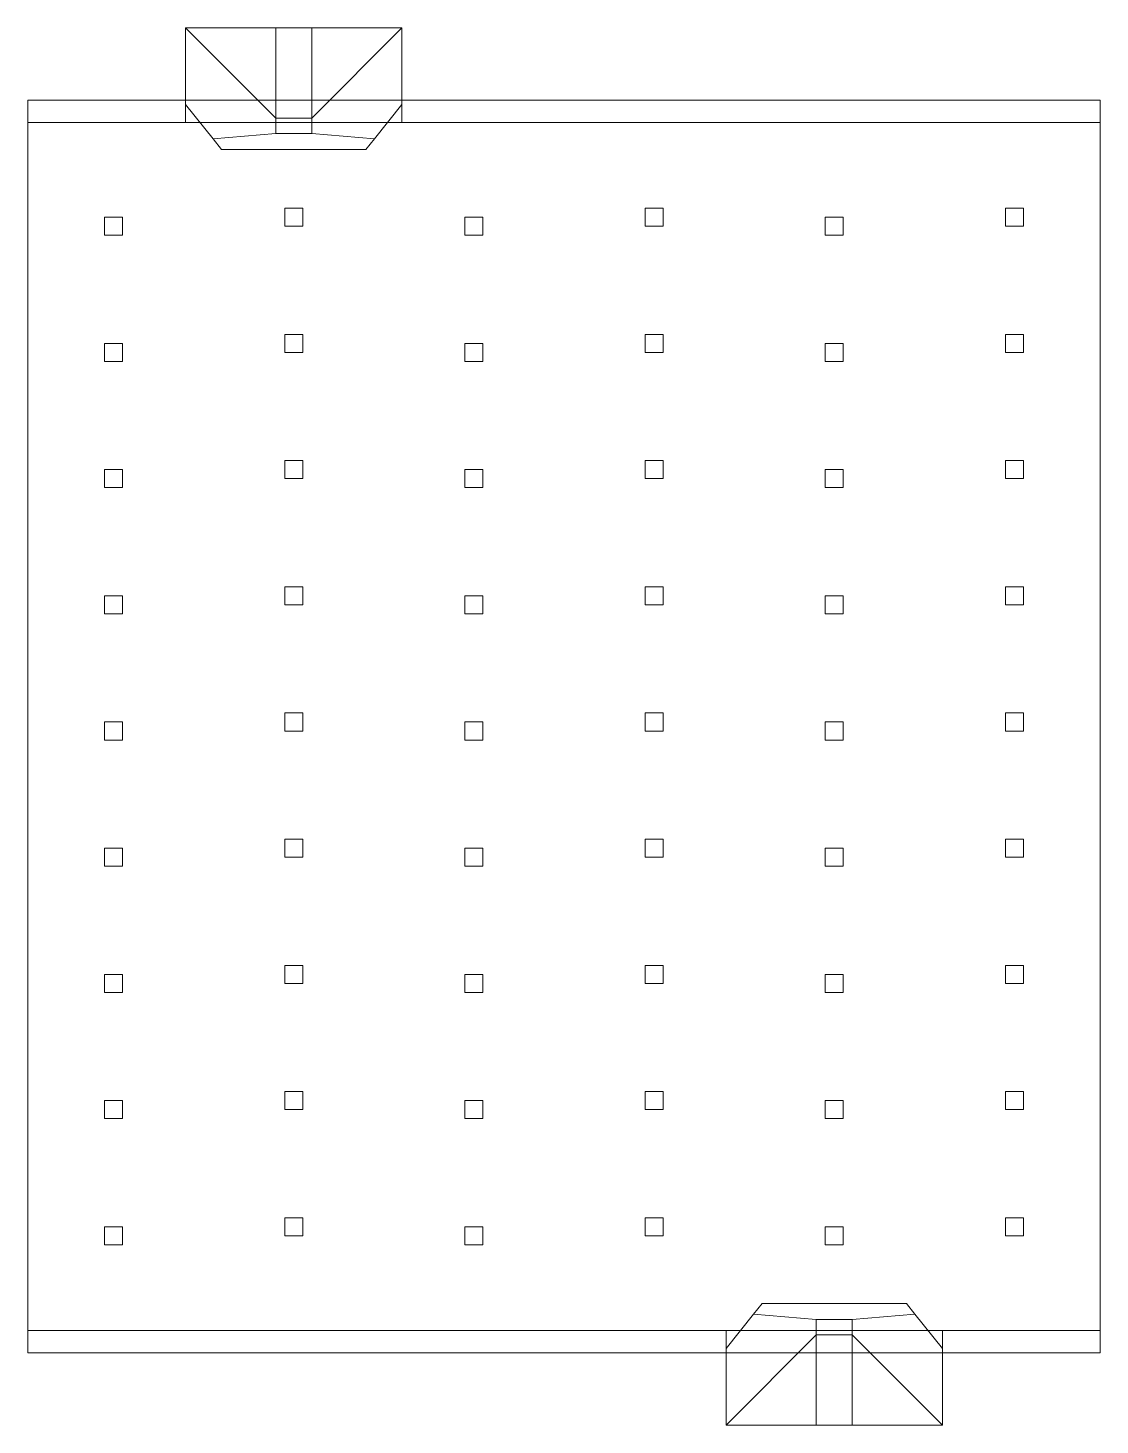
# Model space of a CAD drawing. Header units: millimetres. Extents: x -84 to 500, y -79 to 331.
# Drawn here: x 386.61 to 398.51, y 271.67 to 287.17 of the extents above; entities that cross this region are included whole.
import ezdxf
from ezdxf.lldxf.tags import DXFTag

# ---------------------------------------------------------------- set-up
doc = ezdxf.new("R2010")
doc.units = ezdxf.units.MM
tags = doc.linetypes.add('HIDDEN', pattern=[1.905, 1.27, -0.635]).pattern_tags.tags
tags[6:7] = [DXFTag(74, 4), DXFTag(75, 0), DXFTag(340, '0'), DXFTag(46, 1.0), DXFTag(50, 0.0), DXFTag(44, 0.0), DXFTag(45, 0.0)]
tags[4:5] = [DXFTag(74, 4), DXFTag(75, 0), DXFTag(340, '0'), DXFTag(46, 1.0), DXFTag(50, 0.0), DXFTag(44, 0.0), DXFTag(45, 0.0)]

msp = doc.modelspace()

# ---------------------------------------------------------------- linework, layer by layer
at = {"color": 7, "linetype": 'Continuous', "lineweight": 15}
for p, q in [((388.36, 286.32), (388.36, 287.17)), ((388.36, 287.17), (389.36, 286.17)), ((388.36, 287.17), (389.36, 287.17)), ((389.36, 287.17), (389.76, 287.17)), ((389.36, 287.17), (389.36, 286.17)), ((389.76, 286.17), (389.76, 287.17)), ((389.76, 286.17), (390.76, 287.17)), ((389.76, 287.17), (390.76, 287.17)), ((390.76, 287.17), (390.76, 286.32)), ((386.61, 286.37), (388.36, 286.37)), ((386.61, 286.37), (386.61, 286.12)), ((388.665, 285.939), (388.36, 286.32)), ((388.36, 286.12), (388.36, 286.32)), ((390.455, 285.939), (390.76, 286.32)), ((398.51, 286.37), (390.76, 286.37)), ((390.76, 286.32), (390.76, 286.12)), ((398.51, 286.37), (398.51, 286.12)), ((389.76, 286.17), (389.36, 286.17)), ((389.36, 286.17), (389.36, 286)), ((389.76, 286), (389.76, 286.17)), ((386.61, 286.12), (386.61, 272.72)), ((388.36, 286.12), (386.61, 286.12)), ((388.665, 285.939), (389.36, 286)), ((389.36, 286), (389.76, 286)), ((389.76, 286), (390.455, 285.939)), ((398.51, 286.12), (390.76, 286.12)), ((398.51, 272.72), (398.51, 286.12)), ((388.76, 285.82), (388.665, 285.939)), ((390.36, 285.82), (388.76, 285.82)), ((390.455, 285.939), (390.36, 285.82)), ((394.665, 272.901), (394.76, 273.02)), ((394.76, 273.02), (396.36, 273.02)), ((396.36, 273.02), (396.455, 272.901)), ((394.36, 272.52), (394.665, 272.901)), ((395.36, 272.84), (394.665, 272.901)), ((395.36, 272.84), (395.36, 272.67)), ((395.76, 272.84), (395.36, 272.84)), ((396.455, 272.901), (395.76, 272.84)), ((395.76, 272.67), (395.76, 272.84)), ((396.76, 272.52), (396.455, 272.901)), ((386.61, 272.72), (394.36, 272.72)), ((386.61, 272.72), (386.61, 272.47)), ((394.36, 272.52), (394.36, 272.72)), ((395.36, 272.67), (394.36, 271.67)), ((395.36, 272.67), (395.76, 272.67)), ((395.36, 272.67), (395.36, 271.67)), ((396.76, 271.67), (395.76, 272.67)), ((395.76, 271.67), (395.76, 272.67)), ((396.76, 272.72), (398.51, 272.72)), ((396.76, 272.72), (396.76, 272.52)), ((398.51, 272.47), (398.51, 272.72)), ((394.36, 271.67), (394.36, 272.52)), ((396.76, 272.52), (396.76, 271.67)), ((394.36, 272.47), (386.61, 272.47)), ((398.51, 272.47), (396.76, 272.47)), ((395.36, 271.67), (394.36, 271.67)), ((395.76, 271.67), (395.36, 271.67)), ((396.76, 271.67), (395.76, 271.67))]:
    msp.add_line(p, q, dxfattribs=at)
at = {"color": 7, "linetype": 'HIDDEN', "lineweight": 0}
for p, q in [((388.36, 286.37), (390.76, 286.37)), ((390.76, 286.12), (388.36, 286.12)), ((387.46, 285.07), (387.66, 285.07)), ((387.46, 284.87), (387.46, 285.07)), ((387.66, 285.07), (387.66, 284.87)), ((389.46, 284.97), (389.46, 285.17)), ((389.46, 285.17), (389.66, 285.17)), ((389.66, 284.97), (389.66, 285.17)), ((391.46, 284.87), (391.46, 285.07)), ((391.46, 285.07), (391.66, 285.07)), ((391.66, 285.07), (391.66, 284.87)), ((393.46, 284.97), (393.46, 285.17)), ((393.46, 285.17), (393.66, 285.17)), ((393.66, 284.97), (393.66, 285.17)), ((395.46, 284.87), (395.46, 285.07)), ((395.46, 285.07), (395.66, 285.07)), ((395.66, 285.07), (395.66, 284.87)), ((397.46, 285.17), (397.66, 285.17)), ((397.46, 284.97), (397.46, 285.17)), ((397.66, 284.97), (397.66, 285.17)), ((389.66, 284.97), (389.46, 284.97)), ((393.66, 284.97), (393.46, 284.97)), ((397.66, 284.97), (397.46, 284.97)), ((387.46, 284.87), (387.66, 284.87)), ((391.46, 284.87), (391.66, 284.87)), ((395.46, 284.87), (395.66, 284.87)), ((387.46, 283.47), (387.46, 283.67)), ((387.46, 283.67), (387.66, 283.67)), ((387.66, 283.67), (387.66, 283.47)), ((389.46, 283.57), (389.46, 283.77)), ((389.46, 283.77), (389.66, 283.77)), ((389.66, 283.57), (389.66, 283.77)), ((391.46, 283.67), (391.66, 283.67)), ((391.46, 283.47), (391.46, 283.67)), ((391.66, 283.67), (391.66, 283.47)), ((393.46, 283.57), (393.46, 283.77)), ((393.46, 283.77), (393.66, 283.77)), ((393.66, 283.57), (393.66, 283.77)), ((395.46, 283.47), (395.46, 283.67)), ((395.46, 283.67), (395.66, 283.67)), ((395.66, 283.67), (395.66, 283.47)), ((397.46, 283.77), (397.66, 283.77)), ((397.46, 283.57), (397.46, 283.77)), ((397.66, 283.57), (397.66, 283.77)), ((389.66, 283.57), (389.46, 283.57)), ((393.66, 283.57), (393.46, 283.57)), ((397.66, 283.57), (397.46, 283.57)), ((387.46, 283.47), (387.66, 283.47)), ((391.46, 283.47), (391.66, 283.47)), ((395.46, 283.47), (395.66, 283.47)), ((387.46, 282.27), (387.66, 282.27)), ((387.46, 282.07), (387.46, 282.27)), ((387.66, 282.27), (387.66, 282.07)), ((389.46, 282.17), (389.46, 282.37)), ((389.46, 282.37), (389.66, 282.37)), ((389.66, 282.17), (389.66, 282.37)), ((391.46, 282.27), (391.66, 282.27)), ((391.46, 282.07), (391.46, 282.27)), ((391.66, 282.27), (391.66, 282.07)), ((393.46, 282.37), (393.66, 282.37)), ((393.46, 282.17), (393.46, 282.37)), ((393.66, 282.17), (393.66, 282.37)), ((395.46, 282.07), (395.46, 282.27)), ((395.46, 282.27), (395.66, 282.27)), ((395.66, 282.27), (395.66, 282.07)), ((397.46, 282.37), (397.66, 282.37)), ((397.46, 282.17), (397.46, 282.37)), ((397.66, 282.17), (397.66, 282.37)), ((389.66, 282.17), (389.46, 282.17)), ((393.66, 282.17), (393.46, 282.17)), ((397.66, 282.17), (397.46, 282.17)), ((387.46, 282.07), (387.66, 282.07)), ((391.46, 282.07), (391.66, 282.07)), ((395.46, 282.07), (395.66, 282.07)), ((387.46, 280.87), (387.66, 280.87)), ((387.46, 280.67), (387.46, 280.87)), ((387.66, 280.87), (387.66, 280.67)), ((389.46, 280.97), (389.66, 280.97)), ((389.46, 280.77), (389.46, 280.97)), ((389.66, 280.77), (389.66, 280.97)), ((391.46, 280.67), (391.46, 280.87)), ((391.46, 280.87), (391.66, 280.87)), ((391.66, 280.87), (391.66, 280.67)), ((393.46, 280.77), (393.46, 280.97)), ((393.46, 280.97), (393.66, 280.97)), ((393.66, 280.77), (393.66, 280.97)), ((395.46, 280.67), (395.46, 280.87)), ((395.46, 280.87), (395.66, 280.87)), ((395.66, 280.87), (395.66, 280.67)), ((397.46, 280.97), (397.66, 280.97)), ((397.46, 280.77), (397.46, 280.97)), ((397.66, 280.77), (397.66, 280.97)), ((389.66, 280.77), (389.46, 280.77)), ((393.66, 280.77), (393.46, 280.77)), ((397.66, 280.77), (397.46, 280.77)), ((387.46, 280.67), (387.66, 280.67)), ((391.46, 280.67), (391.66, 280.67)), ((395.46, 280.67), (395.66, 280.67)), ((387.46, 279.47), (387.66, 279.47)), ((387.46, 279.27), (387.46, 279.47)), ((387.66, 279.47), (387.66, 279.27)), ((389.46, 279.57), (389.66, 279.57)), ((389.46, 279.37), (389.46, 279.57)), ((389.66, 279.37), (389.66, 279.57)), ((391.46, 279.27), (391.46, 279.47)), ((391.46, 279.47), (391.66, 279.47)), ((391.66, 279.47), (391.66, 279.27)), ((393.46, 279.57), (393.66, 279.57)), ((393.46, 279.37), (393.46, 279.57)), ((393.66, 279.37), (393.66, 279.57)), ((395.46, 279.47), (395.66, 279.47)), ((395.46, 279.27), (395.46, 279.47)), ((395.66, 279.47), (395.66, 279.27)), ((397.46, 279.57), (397.66, 279.57)), ((397.46, 279.37), (397.46, 279.57)), ((397.66, 279.37), (397.66, 279.57)), ((389.66, 279.37), (389.46, 279.37)), ((393.66, 279.37), (393.46, 279.37)), ((397.66, 279.37), (397.46, 279.37)), ((387.46, 279.27), (387.66, 279.27)), ((391.46, 279.27), (391.66, 279.27)), ((395.46, 279.27), (395.66, 279.27)), ((387.46, 278.07), (387.66, 278.07)), ((387.46, 277.87), (387.46, 278.07)), ((387.66, 278.07), (387.66, 277.87)), ((389.46, 277.97), (389.46, 278.17)), ((389.46, 278.17), (389.66, 278.17)), ((389.66, 277.97), (389.66, 278.17)), ((391.46, 278.07), (391.66, 278.07)), ((391.46, 277.87), (391.46, 278.07)), ((391.66, 278.07), (391.66, 277.87)), ((393.46, 277.97), (393.46, 278.17)), ((393.46, 278.17), (393.66, 278.17)), ((393.66, 277.97), (393.66, 278.17)), ((395.46, 278.07), (395.66, 278.07)), ((395.46, 277.87), (395.46, 278.07)), ((395.66, 278.07), (395.66, 277.87)), ((397.46, 278.17), (397.66, 278.17)), ((397.46, 277.97), (397.46, 278.17)), ((397.66, 277.97), (397.66, 278.17)), ((389.66, 277.97), (389.46, 277.97)), ((393.66, 277.97), (393.46, 277.97)), ((397.66, 277.97), (397.46, 277.97)), ((387.46, 277.87), (387.66, 277.87)), ((391.46, 277.87), (391.66, 277.87)), ((395.46, 277.87), (395.66, 277.87)), ((389.46, 276.77), (389.66, 276.77)), ((389.46, 276.57), (389.46, 276.77)), ((389.66, 276.57), (389.66, 276.77)), ((393.46, 276.57), (393.46, 276.77)), ((393.46, 276.77), (393.66, 276.77)), ((393.66, 276.57), (393.66, 276.77)), ((397.46, 276.77), (397.66, 276.77)), ((397.46, 276.57), (397.46, 276.77)), ((397.66, 276.57), (397.66, 276.77)), ((387.46, 276.67), (387.66, 276.67)), ((387.46, 276.47), (387.46, 276.67)), ((387.66, 276.67), (387.66, 276.47)), ((389.66, 276.57), (389.46, 276.57)), ((391.46, 276.47), (391.46, 276.67)), ((391.46, 276.67), (391.66, 276.67)), ((391.66, 276.67), (391.66, 276.47)), ((393.66, 276.57), (393.46, 276.57)), ((395.46, 276.67), (395.66, 276.67)), ((395.46, 276.47), (395.46, 276.67)), ((395.66, 276.67), (395.66, 276.47)), ((397.66, 276.57), (397.46, 276.57)), ((387.46, 276.47), (387.66, 276.47)), ((391.46, 276.47), (391.66, 276.47)), ((395.46, 276.47), (395.66, 276.47)), ((389.46, 275.37), (389.66, 275.37)), ((389.46, 275.17), (389.46, 275.37)), ((389.66, 275.17), (389.66, 275.37)), ((393.46, 275.17), (393.46, 275.37)), ((393.46, 275.37), (393.66, 275.37)), ((393.66, 275.17), (393.66, 275.37)), ((397.46, 275.37), (397.66, 275.37)), ((397.46, 275.17), (397.46, 275.37)), ((397.66, 275.17), (397.66, 275.37)), ((387.46, 275.27), (387.66, 275.27)), ((387.46, 275.07), (387.46, 275.27)), ((387.66, 275.27), (387.66, 275.07)), ((389.66, 275.17), (389.46, 275.17)), ((391.46, 275.07), (391.46, 275.27)), ((391.46, 275.27), (391.66, 275.27)), ((391.66, 275.27), (391.66, 275.07)), ((393.66, 275.17), (393.46, 275.17)), ((395.46, 275.27), (395.66, 275.27)), ((395.46, 275.07), (395.46, 275.27)), ((395.66, 275.27), (395.66, 275.07)), ((397.66, 275.17), (397.46, 275.17)), ((387.46, 275.07), (387.66, 275.07)), ((391.46, 275.07), (391.66, 275.07)), ((395.46, 275.07), (395.66, 275.07)), ((389.46, 273.77), (389.46, 273.97)), ((389.46, 273.97), (389.66, 273.97)), ((389.66, 273.77), (389.66, 273.97)), ((393.46, 273.97), (393.66, 273.97)), ((393.46, 273.77), (393.46, 273.97)), ((393.66, 273.77), (393.66, 273.97)), ((397.46, 273.97), (397.66, 273.97)), ((397.46, 273.77), (397.46, 273.97)), ((397.66, 273.77), (397.66, 273.97)), ((387.46, 273.87), (387.66, 273.87)), ((387.46, 273.67), (387.46, 273.87)), ((387.66, 273.87), (387.66, 273.67)), ((389.66, 273.77), (389.46, 273.77)), ((391.46, 273.87), (391.66, 273.87)), ((391.46, 273.67), (391.46, 273.87)), ((391.66, 273.87), (391.66, 273.67)), ((393.66, 273.77), (393.46, 273.77)), ((395.46, 273.87), (395.66, 273.87)), ((395.46, 273.67), (395.46, 273.87)), ((395.66, 273.87), (395.66, 273.67)), ((397.66, 273.77), (397.46, 273.77)), ((387.46, 273.67), (387.66, 273.67)), ((391.46, 273.67), (391.66, 273.67)), ((395.46, 273.67), (395.66, 273.67)), ((396.76, 272.72), (394.36, 272.72)), ((396.76, 272.47), (394.36, 272.47))]:
    msp.add_line(p, q, dxfattribs=at)

doc.saveas('drawing.dxf')
